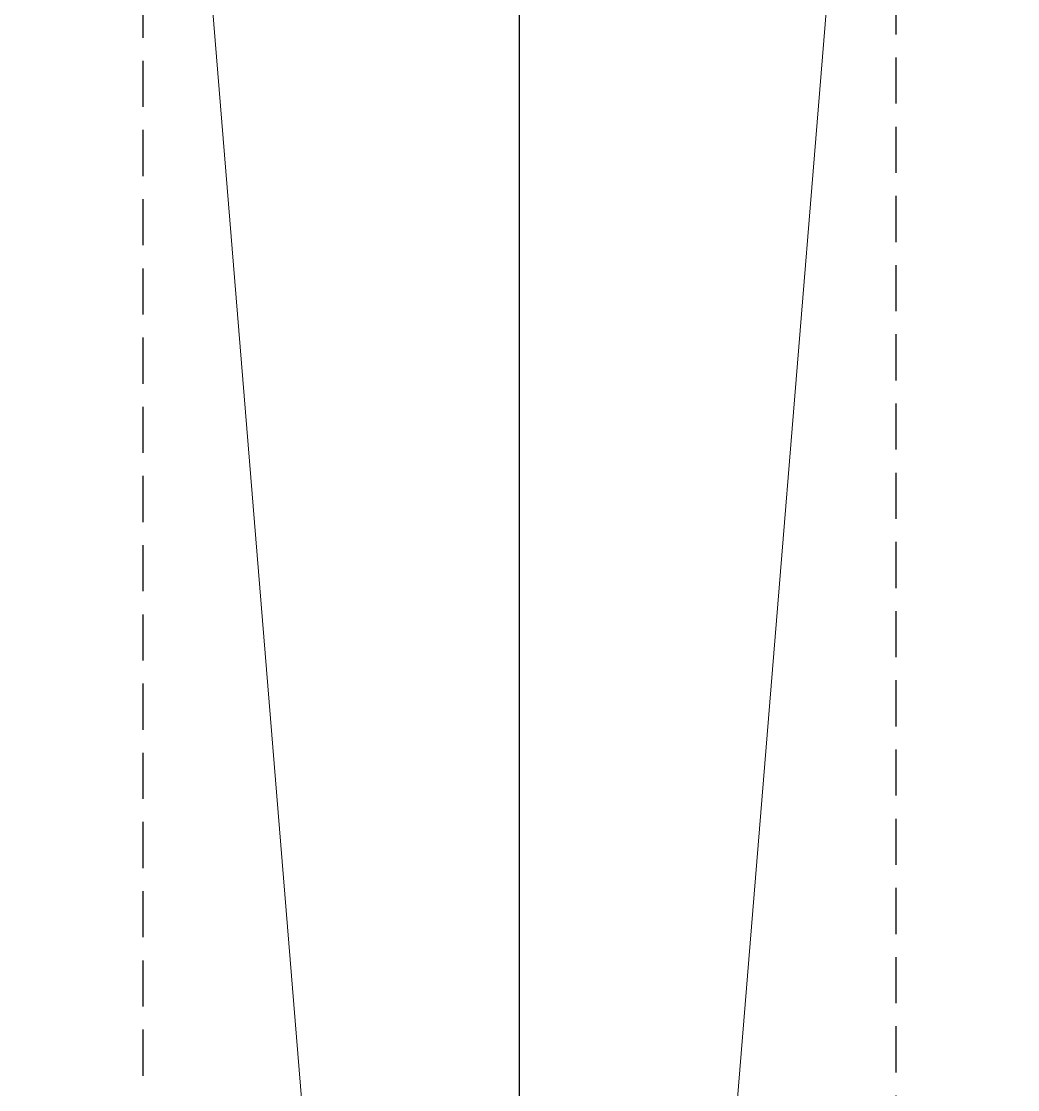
# Model space of a CAD drawing. Header units: millimetres. Extents: x 4739419 to 5837985, y 2291271 to 3446271.
# Drawn here: x 4884362 to 4887062, y 2421153 to 2424047 of the extents above; entities that cross this region are included whole.
import ezdxf

# ---------------------------------------------------------------- set-up
doc = ezdxf.new("R2010")
doc.units = ezdxf.units.MM
doc.linetypes.add('XR-평면도$0$( Hidden )', pattern=[0.375, 0.25, -0.125])
doc.layers.get('0').update_dxf_attribs({"color": 255})
for name, color, linetype, lineweight in [('XR-평면도$0$A-ELEV-LIN2', 9, 'Continuous', 25), ('XR-평면도$0$A-ELEV-LIN3', 9, 'Continuous', 18), ('XR-평면도$0$A-XXXX-SYMB', 9, 'Continuous', 25)]:
    doc.layers.add(name, color=color, linetype=linetype, lineweight=lineweight)

# ---------------------------------------------------------------- blocks, each defined once
blk = doc.blocks.new('XR-평면도$0$모바일도크')
at = {"layer": 'XR-평면도$0$A-ELEV-LIN2', "linetype": 'XR-평면도$0$( Hidden )', "ltscale": 500}
blk.add_lwpolyline([(2700, 0), (2700, -4099.8), (2370, -6174.4), (2370, -12495.7), (330, -12495.7), (330, -6174.4), (0, -4099.8), (0, 0), (2700, 0)], dxfattribs=at)
at = {"layer": 'XR-평면도$0$A-ELEV-LIN3'}
blk.add_lwpolyline([(330, -12495.7), (1350, 0), (2370, -12495.7)], dxfattribs=at)
at = {"layer": 'XR-평면도$0$A-XXXX-SYMB'}
blk.add_lwpolyline([(1350, 0), (1350, -12495.7)], dxfattribs=at)

msp = doc.modelspace()

# ---------------------------------------------------------------- block references
at = {"rotation": 180}
msp.add_blockref('XR-평면도$0$모바일도크', (4887061.8, 2413891.2), dxfattribs=at)
msp.add_blockref('XR-평면도$0$모바일도크', (4887061.8, 2413891.2), dxfattribs=at)
msp.add_blockref('XR-평면도$0$모바일도크', (4887061.8, 2413891.2), dxfattribs=at)

doc.saveas('drawing.dxf')
